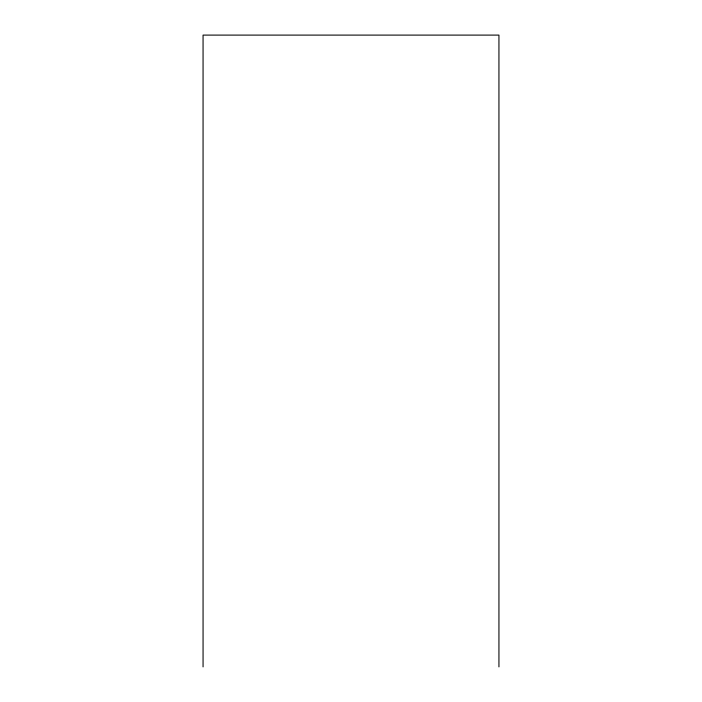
<?xml version="1.0" encoding="UTF-8"?>
<svg xmlns="http://www.w3.org/2000/svg" width="702" height="702" viewBox="0 0 702 702"><rect width="100%" height="100%" fill="white"/><g stroke="black" fill="none" stroke-linecap="round" stroke-linejoin="round"><path stroke-width="1.05" d="M498.938 666.9L498.938 35.1L203.062 35.1L203.062 666.9"/></g></svg>
